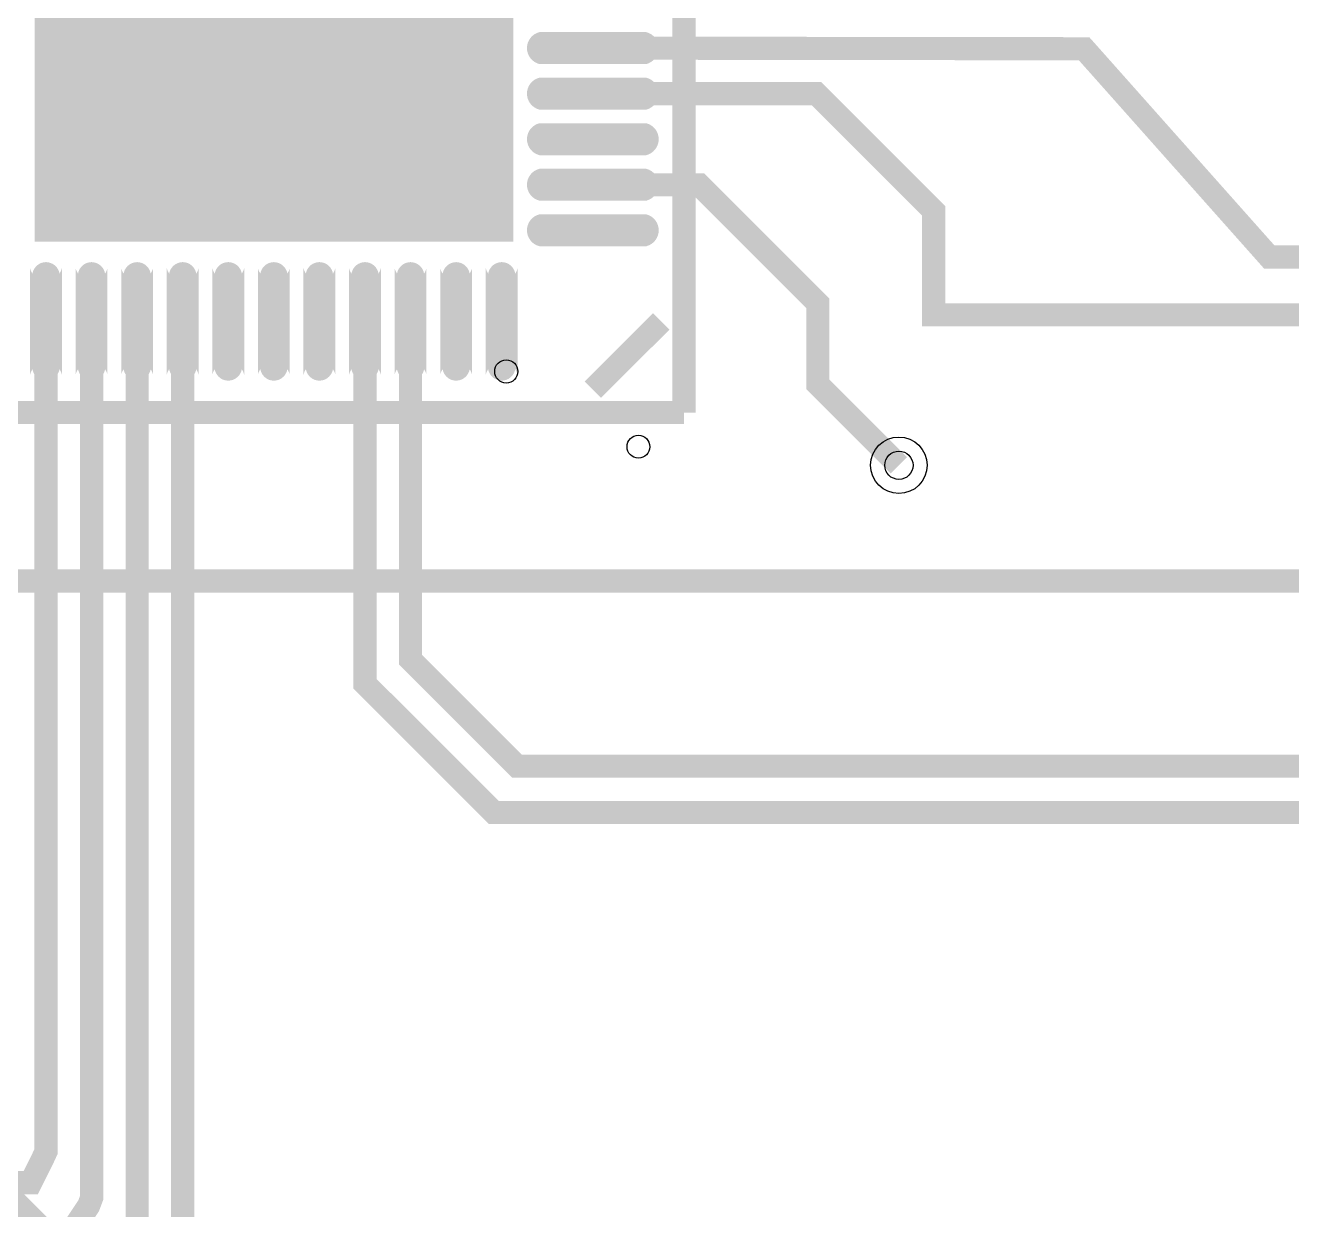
# Model space of a CAD drawing. Header units: millimetres. Extents: x -39 to 282, y -369 to -213.
# Drawn here: x 40.83 to 54.73, y -235.63 to -222.63 of the extents above; entities that cross this region are included whole.
import ezdxf

# ---------------------------------------------------------------- set-up
doc = ezdxf.new("R2010")
doc.units = ezdxf.units.MM
for name, color, linetype, true_color in [('BottomLayer', 7, 'Continuous', 0x0000ff), ('BottomPasteMaskLayer', 7, 'Continuous', 0x800000), ('BottomSilkLayer', 7, 'Continuous', 0x66cc33), ('BottomSolderMaskLayer', 7, 'Continuous', 0xaa00ff), ('Document', 7, 'Continuous', 0xffffff), ('Hole', 7, 'Continuous', 0x222222), ('Multi-Layer', 7, 'Continuous', 0xc0c0c0), ('TopLayer', 7, 'Continuous', 0xff0000)]:
    doc.layers.add(name, color=color, linetype=linetype, true_color=true_color)

msp = doc.modelspace()

# ---------------------------------------------------------------- hatches: boundary and pattern name
at = {"layer": 'BottomLayer'}
for points in [[(46.161, -224.978), (46.161, -219.778), (40.961, -219.778), (40.961, -224.978)], [(47.561, -222.728, -0.785398), (47.561, -223.028), (46.561, -223.028, -0.785398), (46.561, -222.728)], [(47.561, -223.228, -0.785398), (47.561, -223.528), (46.561, -223.528, -0.785398), (46.561, -223.228)], [(47.561, -223.728, -0.785398), (47.561, -224.028), (46.561, -224.028, -0.785398), (46.561, -223.728)], [(47.561, -224.228, -0.785398), (47.561, -224.528), (46.561, -224.528, -0.785398), (46.561, -224.228)], [(47.561, -224.727, -0.785398), (47.561, -225.027), (46.561, -225.027, -0.785398), (46.561, -224.727)], [(41.211, -225.377, -0.785398), (40.911, -225.377), (40.911, -226.377, -0.785398), (41.211, -226.377)], [(41.711, -225.377, -0.785398), (41.411, -225.377), (41.411, -226.377, -0.785398), (41.711, -226.377)], [(42.211, -225.377, -0.785398), (41.911, -225.377), (41.911, -226.377, -0.785398), (42.211, -226.377)], [(42.711, -225.377, -0.785398), (42.411, -225.377), (42.411, -226.377, -0.785398), (42.711, -226.377)], [(43.211, -225.377, -0.785398), (42.911, -225.377), (42.911, -226.377, -0.785398), (43.211, -226.377)], [(43.711, -225.377, -0.785398), (43.411, -225.377), (43.411, -226.377, -0.785398), (43.711, -226.377)], [(44.211, -225.377, -0.785398), (43.911, -225.377), (43.911, -226.377, -0.785398), (44.211, -226.377)], [(44.711, -225.377, -0.785398), (44.411, -225.377), (44.411, -226.377, -0.785398), (44.711, -226.377)], [(45.211, -225.377, -0.785398), (44.911, -225.377), (44.911, -226.377, -0.785398), (45.211, -226.377)], [(45.711, -225.377, -0.785398), (45.411, -225.377), (45.411, -226.377, -0.785398), (45.711, -226.377)], [(46.211, -225.377, -0.785398), (45.911, -225.377), (45.911, -226.377, -0.785398), (46.211, -226.377)]]:
    msp.add_hatch(color=256, dxfattribs=at).paths.add_polyline_path(points)
at = {"layer": 'BottomPasteMaskLayer'}
for points in [[(45.641, -220.297), (45.641, -224.457), (41.481, -224.457), (41.481, -220.297)], [(46.545, -222.728), (46.553, -222.728), (46.561, -222.727), (47.561, -222.727), (47.569, -222.728), (47.577, -222.728), (47.585, -222.729), (47.593, -222.731), (47.601, -222.733), (47.608, -222.735), (47.616, -222.738), (47.623, -222.741), (47.63, -222.744), (47.637, -222.748), (47.644, -222.752), (47.651, -222.757), (47.657, -222.762), (47.663, -222.767), (47.669, -222.773), (47.674, -222.779), (47.679, -222.785), (47.684, -222.791), (47.688, -222.798), (47.692, -222.805), (47.696, -222.812), (47.699, -222.819), (47.702, -222.827), (47.705, -222.834), (47.707, -222.842), (47.709, -222.85), (47.71, -222.858), (47.711, -222.865), (47.711, -222.873), (47.711, -222.881), (47.711, -222.889), (47.71, -222.897), (47.709, -222.905), (47.707, -222.913), (47.705, -222.921), (47.702, -222.928), (47.699, -222.936), (47.696, -222.943), (47.692, -222.95), (47.688, -222.957), (47.684, -222.964), (47.679, -222.97), (47.674, -222.976), (47.669, -222.982), (47.663, -222.988), (47.657, -222.993), (47.651, -222.998), (47.644, -223.002), (47.637, -223.007), (47.63, -223.011), (47.623, -223.014), (47.616, -223.017), (47.608, -223.02), (47.601, -223.022), (47.593, -223.024), (47.585, -223.026), (47.577, -223.027), (47.569, -223.027), (47.561, -223.027), (46.561, -223.027), (46.553, -223.027), (46.545, -223.027), (46.537, -223.026), (46.529, -223.024), (46.522, -223.022), (46.514, -223.02), (46.506, -223.017), (46.499, -223.014), (46.492, -223.011), (46.485, -223.007), (46.478, -223.002), (46.472, -222.998), (46.465, -222.993), (46.459, -222.988), (46.454, -222.982), (46.448, -222.976), (46.443, -222.97), (46.438, -222.964), (46.434, -222.957), (46.43, -222.95), (46.426, -222.943), (46.423, -222.936), (46.42, -222.928), (46.417, -222.921), (46.415, -222.913), (46.414, -222.905), (46.412, -222.897), (46.412, -222.889), (46.411, -222.881), (46.411, -222.873), (46.412, -222.865), (46.412, -222.858), (46.414, -222.85), (46.415, -222.842), (46.417, -222.834), (46.42, -222.827), (46.423, -222.819), (46.426, -222.812), (46.43, -222.805), (46.434, -222.798), (46.438, -222.791), (46.443, -222.785), (46.448, -222.779), (46.454, -222.773), (46.459, -222.767), (46.465, -222.762), (46.472, -222.757), (46.478, -222.752), (46.485, -222.748), (46.492, -222.744), (46.499, -222.741), (46.506, -222.738), (46.514, -222.735), (46.522, -222.733), (46.529, -222.731), (46.537, -222.729)], [(46.545, -223.228), (46.553, -223.228), (46.561, -223.228), (47.561, -223.228), (47.569, -223.228), (47.577, -223.228), (47.585, -223.229), (47.593, -223.231), (47.601, -223.233), (47.608, -223.235), (47.616, -223.238), (47.623, -223.241), (47.63, -223.244), (47.637, -223.248), (47.644, -223.253), (47.651, -223.257), (47.657, -223.262), (47.663, -223.267), (47.669, -223.273), (47.674, -223.279), (47.679, -223.285), (47.684, -223.291), (47.688, -223.298), (47.692, -223.305), (47.696, -223.312), (47.699, -223.319), (47.702, -223.327), (47.705, -223.334), (47.707, -223.342), (47.709, -223.35), (47.71, -223.358), (47.711, -223.366), (47.711, -223.374), (47.711, -223.382), (47.711, -223.39), (47.71, -223.397), (47.709, -223.405), (47.707, -223.413), (47.705, -223.421), (47.702, -223.428), (47.699, -223.436), (47.696, -223.443), (47.692, -223.45), (47.688, -223.457), (47.684, -223.464), (47.679, -223.47), (47.674, -223.476), (47.669, -223.482), (47.663, -223.488), (47.657, -223.493), (47.651, -223.498), (47.644, -223.503), (47.637, -223.507), (47.63, -223.511), (47.623, -223.514), (47.616, -223.517), (47.608, -223.52), (47.601, -223.522), (47.593, -223.524), (47.585, -223.526), (47.577, -223.527), (47.569, -223.527), (47.561, -223.528), (46.561, -223.528), (46.553, -223.527), (46.545, -223.527), (46.537, -223.526), (46.529, -223.524), (46.522, -223.522), (46.514, -223.52), (46.506, -223.517), (46.499, -223.514), (46.492, -223.511), (46.485, -223.507), (46.478, -223.503), (46.472, -223.498), (46.465, -223.493), (46.459, -223.488), (46.454, -223.482), (46.448, -223.476), (46.443, -223.47), (46.438, -223.464), (46.434, -223.457), (46.43, -223.45), (46.426, -223.443), (46.423, -223.436), (46.42, -223.428), (46.417, -223.421), (46.415, -223.413), (46.414, -223.405), (46.412, -223.397), (46.412, -223.39), (46.411, -223.382), (46.411, -223.374), (46.412, -223.366), (46.412, -223.358), (46.414, -223.35), (46.415, -223.342), (46.417, -223.334), (46.42, -223.327), (46.423, -223.319), (46.426, -223.312), (46.43, -223.305), (46.434, -223.298), (46.438, -223.291), (46.443, -223.285), (46.448, -223.279), (46.454, -223.273), (46.459, -223.267), (46.465, -223.262), (46.472, -223.257), (46.478, -223.253), (46.485, -223.248), (46.492, -223.244), (46.499, -223.241), (46.506, -223.238), (46.514, -223.235), (46.522, -223.233), (46.529, -223.231), (46.537, -223.229)], [(47.569, -223.728), (47.577, -223.728), (47.585, -223.729), (47.593, -223.731), (47.601, -223.733), (47.608, -223.735), (47.616, -223.738), (47.623, -223.741), (47.63, -223.744), (47.637, -223.748), (47.644, -223.752), (47.651, -223.757), (47.657, -223.762), (47.663, -223.767), (47.669, -223.773), (47.674, -223.779), (47.679, -223.785), (47.684, -223.791), (47.688, -223.798), (47.692, -223.805), (47.696, -223.812), (47.699, -223.819), (47.702, -223.827), (47.705, -223.834), (47.707, -223.842), (47.709, -223.85), (47.71, -223.858), (47.711, -223.865), (47.711, -223.873), (47.711, -223.881), (47.711, -223.889), (47.71, -223.897), (47.709, -223.905), (47.707, -223.913), (47.705, -223.921), (47.702, -223.928), (47.699, -223.936), (47.696, -223.943), (47.692, -223.95), (47.688, -223.957), (47.684, -223.964), (47.679, -223.97), (47.674, -223.976), (47.669, -223.982), (47.663, -223.988), (47.657, -223.993), (47.651, -223.998), (47.644, -224.002), (47.637, -224.007), (47.63, -224.011), (47.623, -224.014), (47.616, -224.017), (47.608, -224.02), (47.601, -224.022), (47.593, -224.024), (47.585, -224.026), (47.577, -224.027), (47.569, -224.027), (47.561, -224.027), (46.561, -224.027), (46.553, -224.027), (46.545, -224.027), (46.537, -224.026), (46.529, -224.024), (46.522, -224.022), (46.514, -224.02), (46.506, -224.017), (46.499, -224.014), (46.492, -224.011), (46.485, -224.007), (46.478, -224.002), (46.472, -223.998), (46.465, -223.993), (46.459, -223.988), (46.454, -223.982), (46.448, -223.976), (46.443, -223.97), (46.438, -223.964), (46.434, -223.957), (46.43, -223.95), (46.426, -223.943), (46.423, -223.936), (46.42, -223.928), (46.417, -223.921), (46.415, -223.913), (46.414, -223.905), (46.412, -223.897), (46.412, -223.889), (46.411, -223.881), (46.411, -223.873), (46.412, -223.865), (46.412, -223.858), (46.414, -223.85), (46.415, -223.842), (46.417, -223.834), (46.42, -223.827), (46.423, -223.819), (46.426, -223.812), (46.43, -223.805), (46.434, -223.798), (46.438, -223.791), (46.443, -223.785), (46.448, -223.779), (46.454, -223.773), (46.459, -223.767), (46.465, -223.762), (46.472, -223.757), (46.478, -223.752), (46.485, -223.748), (46.492, -223.744), (46.499, -223.741), (46.506, -223.738), (46.514, -223.735), (46.522, -223.733), (46.529, -223.731), (46.537, -223.729), (46.545, -223.728), (46.553, -223.728), (46.561, -223.727), (47.561, -223.727)], [(46.545, -224.228), (46.553, -224.228), (46.561, -224.228), (47.561, -224.228), (47.569, -224.228), (47.577, -224.228), (47.585, -224.229), (47.593, -224.231), (47.601, -224.233), (47.608, -224.235), (47.616, -224.238), (47.623, -224.241), (47.63, -224.244), (47.637, -224.248), (47.644, -224.253), (47.651, -224.257), (47.657, -224.262), (47.663, -224.267), (47.669, -224.273), (47.674, -224.279), (47.679, -224.285), (47.684, -224.291), (47.688, -224.298), (47.692, -224.305), (47.696, -224.312), (47.699, -224.319), (47.702, -224.327), (47.705, -224.334), (47.707, -224.342), (47.709, -224.35), (47.71, -224.358), (47.711, -224.366), (47.711, -224.374), (47.711, -224.382), (47.711, -224.39), (47.71, -224.397), (47.709, -224.405), (47.707, -224.413), (47.705, -224.421), (47.702, -224.428), (47.699, -224.436), (47.696, -224.443), (47.692, -224.45), (47.688, -224.457), (47.684, -224.464), (47.679, -224.47), (47.674, -224.476), (47.669, -224.482), (47.663, -224.488), (47.657, -224.493), (47.651, -224.498), (47.644, -224.503), (47.637, -224.507), (47.63, -224.511), (47.623, -224.514), (47.616, -224.517), (47.608, -224.52), (47.601, -224.522), (47.593, -224.524), (47.585, -224.526), (47.577, -224.527), (47.569, -224.527), (47.561, -224.528), (46.561, -224.528), (46.553, -224.527), (46.545, -224.527), (46.537, -224.526), (46.529, -224.524), (46.522, -224.522), (46.514, -224.52), (46.506, -224.517), (46.499, -224.514), (46.492, -224.511), (46.485, -224.507), (46.478, -224.503), (46.472, -224.498), (46.465, -224.493), (46.459, -224.488), (46.454, -224.482), (46.448, -224.476), (46.443, -224.47), (46.438, -224.464), (46.434, -224.457), (46.43, -224.45), (46.426, -224.443), (46.423, -224.436), (46.42, -224.428), (46.417, -224.421), (46.415, -224.413), (46.414, -224.405), (46.412, -224.397), (46.412, -224.39), (46.411, -224.382), (46.411, -224.374), (46.412, -224.366), (46.412, -224.358), (46.414, -224.35), (46.415, -224.342), (46.417, -224.334), (46.42, -224.327), (46.423, -224.319), (46.426, -224.312), (46.43, -224.305), (46.434, -224.298), (46.438, -224.291), (46.443, -224.285), (46.448, -224.279), (46.454, -224.273), (46.459, -224.267), (46.465, -224.262), (46.472, -224.257), (46.478, -224.253), (46.485, -224.248), (46.492, -224.244), (46.499, -224.241), (46.506, -224.238), (46.514, -224.235), (46.522, -224.233), (46.529, -224.231), (46.537, -224.229)], [(47.569, -224.728), (47.577, -224.728), (47.585, -224.729), (47.593, -224.731), (47.601, -224.733), (47.608, -224.735), (47.616, -224.738), (47.623, -224.741), (47.63, -224.744), (47.637, -224.748), (47.644, -224.752), (47.651, -224.757), (47.657, -224.762), (47.663, -224.767), (47.669, -224.773), (47.674, -224.779), (47.679, -224.785), (47.684, -224.791), (47.688, -224.798), (47.692, -224.805), (47.696, -224.812), (47.699, -224.819), (47.702, -224.827), (47.705, -224.834), (47.707, -224.842), (47.709, -224.85), (47.71, -224.858), (47.711, -224.865), (47.711, -224.873), (47.711, -224.881), (47.711, -224.889), (47.71, -224.897), (47.709, -224.905), (47.707, -224.913), (47.705, -224.921), (47.702, -224.928), (47.699, -224.936), (47.696, -224.943), (47.692, -224.95), (47.688, -224.957), (47.684, -224.964), (47.679, -224.97), (47.674, -224.976), (47.669, -224.982), (47.663, -224.988), (47.657, -224.993), (47.651, -224.998), (47.644, -225.002), (47.637, -225.007), (47.63, -225.011), (47.623, -225.014), (47.616, -225.017), (47.608, -225.02), (47.601, -225.022), (47.593, -225.024), (47.585, -225.026), (47.577, -225.027), (47.569, -225.027), (47.561, -225.027), (46.561, -225.027), (46.553, -225.027), (46.545, -225.027), (46.537, -225.026), (46.529, -225.024), (46.522, -225.022), (46.514, -225.02), (46.506, -225.017), (46.499, -225.014), (46.492, -225.011), (46.485, -225.007), (46.478, -225.002), (46.472, -224.998), (46.465, -224.993), (46.459, -224.988), (46.454, -224.982), (46.448, -224.976), (46.443, -224.97), (46.438, -224.964), (46.434, -224.957), (46.43, -224.95), (46.426, -224.943), (46.423, -224.936), (46.42, -224.928), (46.417, -224.921), (46.415, -224.913), (46.414, -224.905), (46.412, -224.897), (46.412, -224.889), (46.411, -224.881), (46.411, -224.873), (46.412, -224.865), (46.412, -224.858), (46.414, -224.85), (46.415, -224.842), (46.417, -224.834), (46.42, -224.827), (46.423, -224.819), (46.426, -224.812), (46.43, -224.805), (46.434, -224.798), (46.438, -224.791), (46.443, -224.785), (46.448, -224.779), (46.454, -224.773), (46.459, -224.767), (46.465, -224.762), (46.472, -224.757), (46.478, -224.752), (46.485, -224.748), (46.492, -224.744), (46.499, -224.741), (46.506, -224.738), (46.514, -224.735), (46.522, -224.733), (46.529, -224.731), (46.537, -224.729), (46.545, -224.728), (46.553, -224.728), (46.561, -224.727), (47.561, -224.727)], [(41.065, -225.227), (41.073, -225.228), (41.081, -225.229), (41.089, -225.23), (41.097, -225.232), (41.104, -225.234), (41.112, -225.236), (41.119, -225.239), (41.127, -225.243), (41.134, -225.246), (41.141, -225.25), (41.147, -225.255), (41.154, -225.259), (41.16, -225.265), (41.166, -225.27), (41.171, -225.276), (41.177, -225.282), (41.182, -225.288), (41.186, -225.295), (41.19, -225.301), (41.194, -225.308), (41.198, -225.315), (41.201, -225.323), (41.204, -225.33), (41.206, -225.338), (41.208, -225.346), (41.209, -225.354), (41.21, -225.361), (41.211, -225.369), (41.211, -225.377), (41.211, -226.377), (41.211, -226.385), (41.21, -226.393), (41.209, -226.401), (41.208, -226.409), (41.206, -226.417), (41.204, -226.425), (41.201, -226.432), (41.198, -226.439), (41.194, -226.447), (41.19, -226.454), (41.186, -226.46), (41.182, -226.467), (41.177, -226.473), (41.171, -226.479), (41.166, -226.485), (41.16, -226.49), (41.154, -226.495), (41.147, -226.5), (41.141, -226.505), (41.134, -226.509), (41.127, -226.512), (41.119, -226.516), (41.112, -226.519), (41.104, -226.521), (41.097, -226.523), (41.089, -226.525), (41.081, -226.526), (41.073, -226.527), (41.065, -226.527), (41.057, -226.527), (41.049, -226.527), (41.041, -226.526), (41.033, -226.525), (41.025, -226.523), (41.018, -226.521), (41.01, -226.519), (41.003, -226.516), (40.995, -226.512), (40.988, -226.509), (40.982, -226.505), (40.975, -226.5), (40.968, -226.495), (40.962, -226.49), (40.956, -226.485), (40.951, -226.479), (40.946, -226.473), (40.941, -226.467), (40.936, -226.46), (40.932, -226.454), (40.928, -226.447), (40.924, -226.439), (40.921, -226.432), (40.919, -226.425), (40.916, -226.417), (40.914, -226.409), (40.913, -226.401), (40.912, -226.393), (40.911, -226.385), (40.911, -226.377), (40.911, -225.377), (40.911, -225.369), (40.912, -225.361), (40.913, -225.354), (40.914, -225.346), (40.916, -225.338), (40.919, -225.33), (40.921, -225.323), (40.924, -225.315), (40.928, -225.308), (40.932, -225.301), (40.936, -225.295), (40.941, -225.288), (40.946, -225.282), (40.951, -225.276), (40.956, -225.27), (40.962, -225.265), (40.968, -225.259), (40.975, -225.255), (40.982, -225.25), (40.988, -225.246), (40.995, -225.243), (41.003, -225.239), (41.01, -225.236), (41.018, -225.234), (41.025, -225.232), (41.033, -225.23), (41.041, -225.229), (41.049, -225.228), (41.057, -225.227)], [(41.565, -225.227), (41.573, -225.228), (41.581, -225.229), (41.589, -225.23), (41.597, -225.232), (41.605, -225.234), (41.612, -225.236), (41.62, -225.239), (41.627, -225.243), (41.634, -225.246), (41.641, -225.25), (41.647, -225.255), (41.654, -225.259), (41.66, -225.265), (41.666, -225.27), (41.671, -225.276), (41.677, -225.282), (41.682, -225.288), (41.686, -225.295), (41.69, -225.301), (41.694, -225.308), (41.698, -225.315), (41.701, -225.323), (41.704, -225.33), (41.706, -225.338), (41.708, -225.346), (41.709, -225.354), (41.71, -225.361), (41.711, -225.369), (41.711, -225.377), (41.711, -226.377), (41.711, -226.385), (41.71, -226.393), (41.709, -226.401), (41.708, -226.409), (41.706, -226.417), (41.704, -226.425), (41.701, -226.432), (41.698, -226.439), (41.694, -226.447), (41.69, -226.454), (41.686, -226.46), (41.682, -226.467), (41.677, -226.473), (41.671, -226.479), (41.666, -226.485), (41.66, -226.49), (41.654, -226.495), (41.647, -226.5), (41.641, -226.505), (41.634, -226.509), (41.627, -226.512), (41.62, -226.516), (41.612, -226.519), (41.605, -226.521), (41.597, -226.523), (41.589, -226.525), (41.581, -226.526), (41.573, -226.527), (41.565, -226.527), (41.557, -226.527), (41.549, -226.527), (41.541, -226.526), (41.533, -226.525), (41.526, -226.523), (41.518, -226.521), (41.51, -226.519), (41.503, -226.516), (41.496, -226.512), (41.489, -226.509), (41.482, -226.505), (41.475, -226.5), (41.469, -226.495), (41.462, -226.49), (41.457, -226.485), (41.451, -226.479), (41.446, -226.473), (41.441, -226.467), (41.436, -226.46), (41.432, -226.454), (41.428, -226.447), (41.425, -226.439), (41.422, -226.432), (41.419, -226.425), (41.416, -226.417), (41.415, -226.409), (41.413, -226.401), (41.412, -226.393), (41.411, -226.385), (41.411, -226.377), (41.411, -225.377), (41.411, -225.369), (41.412, -225.361), (41.413, -225.354), (41.415, -225.346), (41.416, -225.338), (41.419, -225.33), (41.422, -225.323), (41.425, -225.315), (41.428, -225.308), (41.432, -225.301), (41.436, -225.295), (41.441, -225.288), (41.446, -225.282), (41.451, -225.276), (41.457, -225.27), (41.462, -225.265), (41.469, -225.259), (41.475, -225.255), (41.482, -225.25), (41.489, -225.246), (41.496, -225.243), (41.503, -225.239), (41.51, -225.236), (41.518, -225.234), (41.526, -225.232), (41.533, -225.23), (41.541, -225.229), (41.549, -225.228), (41.557, -225.227)], [(42.049, -225.228), (42.057, -225.227), (42.065, -225.227), (42.073, -225.228), (42.081, -225.229), (42.089, -225.23), (42.097, -225.232), (42.104, -225.234), (42.112, -225.236), (42.119, -225.239), (42.127, -225.243), (42.134, -225.246), (42.141, -225.25), (42.147, -225.255), (42.154, -225.259), (42.16, -225.265), (42.166, -225.27), (42.171, -225.276), (42.177, -225.282), (42.182, -225.288), (42.186, -225.295), (42.19, -225.301), (42.194, -225.308), (42.198, -225.315), (42.201, -225.323), (42.204, -225.33), (42.206, -225.338), (42.208, -225.346), (42.209, -225.354), (42.21, -225.361), (42.211, -225.369), (42.211, -225.377), (42.211, -226.377), (42.211, -226.385), (42.21, -226.393), (42.209, -226.401), (42.208, -226.409), (42.206, -226.417), (42.204, -226.425), (42.201, -226.432), (42.198, -226.439), (42.194, -226.447), (42.19, -226.454), (42.186, -226.46), (42.182, -226.467), (42.177, -226.473), (42.171, -226.479), (42.166, -226.485), (42.16, -226.49), (42.154, -226.495), (42.147, -226.5), (42.141, -226.505), (42.134, -226.509), (42.127, -226.512), (42.119, -226.516), (42.112, -226.519), (42.104, -226.521), (42.097, -226.523), (42.089, -226.525), (42.081, -226.526), (42.073, -226.527), (42.065, -226.527), (42.057, -226.527), (42.049, -226.527), (42.041, -226.526), (42.033, -226.525), (42.025, -226.523), (42.018, -226.521), (42.01, -226.519), (42.003, -226.516), (41.995, -226.512), (41.988, -226.509), (41.982, -226.505), (41.975, -226.5), (41.968, -226.495), (41.962, -226.49), (41.956, -226.485), (41.951, -226.479), (41.946, -226.473), (41.941, -226.467), (41.936, -226.46), (41.932, -226.454), (41.928, -226.447), (41.924, -226.439), (41.921, -226.432), (41.919, -226.425), (41.916, -226.417), (41.914, -226.409), (41.913, -226.401), (41.912, -226.393), (41.911, -226.385), (41.911, -226.377), (41.911, -225.377), (41.911, -225.369), (41.912, -225.361), (41.913, -225.354), (41.914, -225.346), (41.916, -225.338), (41.919, -225.33), (41.921, -225.323), (41.924, -225.315), (41.928, -225.308), (41.932, -225.301), (41.936, -225.295), (41.941, -225.288), (41.946, -225.282), (41.951, -225.276), (41.956, -225.27), (41.962, -225.265), (41.968, -225.259), (41.975, -225.255), (41.982, -225.25), (41.988, -225.246), (41.995, -225.243), (42.003, -225.239), (42.01, -225.236), (42.018, -225.234), (42.025, -225.232), (42.033, -225.23), (42.041, -225.229)], [(42.549, -225.228), (42.557, -225.227), (42.565, -225.227), (42.573, -225.228), (42.581, -225.229), (42.589, -225.23), (42.597, -225.232), (42.605, -225.234), (42.612, -225.236), (42.62, -225.239), (42.627, -225.243), (42.634, -225.246), (42.641, -225.25), (42.647, -225.255), (42.654, -225.259), (42.66, -225.265), (42.666, -225.27), (42.671, -225.276), (42.677, -225.282), (42.682, -225.288), (42.686, -225.295), (42.69, -225.301), (42.694, -225.308), (42.698, -225.315), (42.701, -225.323), (42.704, -225.33), (42.706, -225.338), (42.708, -225.346), (42.709, -225.354), (42.71, -225.361), (42.711, -225.369), (42.711, -225.377), (42.711, -226.377), (42.711, -226.385), (42.71, -226.393), (42.709, -226.401), (42.708, -226.409), (42.706, -226.417), (42.704, -226.425), (42.701, -226.432), (42.698, -226.439), (42.694, -226.447), (42.69, -226.454), (42.686, -226.46), (42.682, -226.467), (42.677, -226.473), (42.671, -226.479), (42.666, -226.485), (42.66, -226.49), (42.654, -226.495), (42.647, -226.5), (42.641, -226.505), (42.634, -226.509), (42.627, -226.512), (42.62, -226.516), (42.612, -226.519), (42.605, -226.521), (42.597, -226.523), (42.589, -226.525), (42.581, -226.526), (42.573, -226.527), (42.565, -226.527), (42.557, -226.527), (42.549, -226.527), (42.541, -226.526), (42.533, -226.525), (42.526, -226.523), (42.518, -226.521), (42.51, -226.519), (42.503, -226.516), (42.496, -226.512), (42.489, -226.509), (42.482, -226.505), (42.475, -226.5), (42.469, -226.495), (42.462, -226.49), (42.457, -226.485), (42.451, -226.479), (42.446, -226.473), (42.441, -226.467), (42.436, -226.46), (42.432, -226.454), (42.428, -226.447), (42.425, -226.439), (42.422, -226.432), (42.419, -226.425), (42.416, -226.417), (42.415, -226.409), (42.413, -226.401), (42.412, -226.393), (42.411, -226.385), (42.411, -226.377), (42.411, -225.377), (42.411, -225.369), (42.412, -225.361), (42.413, -225.354), (42.415, -225.346), (42.416, -225.338), (42.419, -225.33), (42.422, -225.323), (42.425, -225.315), (42.428, -225.308), (42.432, -225.301), (42.436, -225.295), (42.441, -225.288), (42.446, -225.282), (42.451, -225.276), (42.457, -225.27), (42.462, -225.265), (42.469, -225.259), (42.475, -225.255), (42.482, -225.25), (42.489, -225.246), (42.496, -225.243), (42.503, -225.239), (42.51, -225.236), (42.518, -225.234), (42.526, -225.232), (42.533, -225.23), (42.541, -225.229)], [(43.049, -225.228), (43.057, -225.227), (43.065, -225.227), (43.073, -225.228), (43.081, -225.229), (43.089, -225.23), (43.097, -225.232), (43.104, -225.234), (43.112, -225.236), (43.119, -225.239), (43.127, -225.243), (43.134, -225.246), (43.141, -225.25), (43.147, -225.255), (43.154, -225.259), (43.16, -225.265), (43.166, -225.27), (43.171, -225.276), (43.177, -225.282), (43.182, -225.288), (43.186, -225.295), (43.19, -225.301), (43.194, -225.308), (43.198, -225.315), (43.201, -225.323), (43.204, -225.33), (43.206, -225.338), (43.208, -225.346), (43.209, -225.354), (43.21, -225.361), (43.211, -225.369), (43.211, -225.377), (43.211, -226.377), (43.211, -226.385), (43.21, -226.393), (43.209, -226.401), (43.208, -226.409), (43.206, -226.417), (43.204, -226.425), (43.201, -226.432), (43.198, -226.439), (43.194, -226.447), (43.19, -226.454), (43.186, -226.46), (43.182, -226.467), (43.177, -226.473), (43.171, -226.479), (43.166, -226.485), (43.16, -226.49), (43.154, -226.495), (43.147, -226.5), (43.141, -226.505), (43.134, -226.509), (43.127, -226.512), (43.119, -226.516), (43.112, -226.519), (43.104, -226.521), (43.097, -226.523), (43.089, -226.525), (43.081, -226.526), (43.073, -226.527), (43.065, -226.527), (43.057, -226.527), (43.049, -226.527), (43.041, -226.526), (43.033, -226.525), (43.025, -226.523), (43.018, -226.521), (43.01, -226.519), (43.003, -226.516), (42.995, -226.512), (42.988, -226.509), (42.982, -226.505), (42.975, -226.5), (42.968, -226.495), (42.962, -226.49), (42.956, -226.485), (42.951, -226.479), (42.946, -226.473), (42.941, -226.467), (42.936, -226.46), (42.932, -226.454), (42.928, -226.447), (42.924, -226.439), (42.921, -226.432), (42.919, -226.425), (42.916, -226.417), (42.914, -226.409), (42.913, -226.401), (42.912, -226.393), (42.911, -226.385), (42.911, -226.377), (42.911, -225.377), (42.911, -225.369), (42.912, -225.361), (42.913, -225.354), (42.914, -225.346), (42.916, -225.338), (42.919, -225.33), (42.921, -225.323), (42.924, -225.315), (42.928, -225.308), (42.932, -225.301), (42.936, -225.295), (42.941, -225.288), (42.946, -225.282), (42.951, -225.276), (42.956, -225.27), (42.962, -225.265), (42.968, -225.259), (42.975, -225.255), (42.982, -225.25), (42.988, -225.246), (42.995, -225.243), (43.003, -225.239), (43.01, -225.236), (43.018, -225.234), (43.025, -225.232), (43.033, -225.23), (43.041, -225.229)], [(43.565, -225.227), (43.573, -225.228), (43.581, -225.229), (43.589, -225.23), (43.597, -225.232), (43.605, -225.234), (43.612, -225.236), (43.62, -225.239), (43.627, -225.243), (43.634, -225.246), (43.641, -225.25), (43.647, -225.255), (43.654, -225.259), (43.66, -225.265), (43.666, -225.27), (43.671, -225.276), (43.677, -225.282), (43.682, -225.288), (43.686, -225.295), (43.69, -225.301), (43.694, -225.308), (43.698, -225.315), (43.701, -225.323), (43.704, -225.33), (43.706, -225.338), (43.708, -225.346), (43.709, -225.354), (43.71, -225.361), (43.711, -225.369), (43.711, -225.377), (43.711, -226.377), (43.711, -226.385), (43.71, -226.393), (43.709, -226.401), (43.708, -226.409), (43.706, -226.417), (43.704, -226.425), (43.701, -226.432), (43.698, -226.439), (43.694, -226.447), (43.69, -226.454), (43.686, -226.46), (43.682, -226.467), (43.677, -226.473), (43.671, -226.479), (43.666, -226.485), (43.66, -226.49), (43.654, -226.495), (43.647, -226.5), (43.641, -226.505), (43.634, -226.509), (43.627, -226.512), (43.62, -226.516), (43.612, -226.519), (43.605, -226.521), (43.597, -226.523), (43.589, -226.525), (43.581, -226.526), (43.573, -226.527), (43.565, -226.527), (43.557, -226.527), (43.549, -226.527), (43.541, -226.526), (43.533, -226.525), (43.526, -226.523), (43.518, -226.521), (43.51, -226.519), (43.503, -226.516), (43.496, -226.512), (43.489, -226.509), (43.482, -226.505), (43.475, -226.5), (43.469, -226.495), (43.462, -226.49), (43.457, -226.485), (43.451, -226.479), (43.446, -226.473), (43.441, -226.467), (43.436, -226.46), (43.432, -226.454), (43.428, -226.447), (43.425, -226.439), (43.422, -226.432), (43.419, -226.425), (43.416, -226.417), (43.415, -226.409), (43.413, -226.401), (43.412, -226.393), (43.411, -226.385), (43.411, -226.377), (43.411, -225.377), (43.411, -225.369), (43.412, -225.361), (43.413, -225.354), (43.415, -225.346), (43.416, -225.338), (43.419, -225.33), (43.422, -225.323), (43.425, -225.315), (43.428, -225.308), (43.432, -225.301), (43.436, -225.295), (43.441, -225.288), (43.446, -225.282), (43.451, -225.276), (43.457, -225.27), (43.462, -225.265), (43.469, -225.259), (43.475, -225.255), (43.482, -225.25), (43.489, -225.246), (43.496, -225.243), (43.503, -225.239), (43.51, -225.236), (43.518, -225.234), (43.526, -225.232), (43.533, -225.23), (43.541, -225.229), (43.549, -225.228), (43.557, -225.227)], [(44.049, -225.228), (44.057, -225.227), (44.065, -225.227), (44.073, -225.228), (44.081, -225.229), (44.089, -225.23), (44.097, -225.232), (44.104, -225.234), (44.112, -225.236), (44.119, -225.239), (44.127, -225.243), (44.134, -225.246), (44.141, -225.25), (44.147, -225.255), (44.154, -225.259), (44.16, -225.265), (44.166, -225.27), (44.171, -225.276), (44.177, -225.282), (44.182, -225.288), (44.186, -225.295), (44.19, -225.301), (44.194, -225.308), (44.198, -225.315), (44.201, -225.323), (44.204, -225.33), (44.206, -225.338), (44.208, -225.346), (44.209, -225.354), (44.21, -225.361), (44.211, -225.369), (44.211, -225.377), (44.211, -226.377), (44.211, -226.385), (44.21, -226.393), (44.209, -226.401), (44.208, -226.409), (44.206, -226.417), (44.204, -226.425), (44.201, -226.432), (44.198, -226.439), (44.194, -226.447), (44.19, -226.454), (44.186, -226.46), (44.182, -226.467), (44.177, -226.473), (44.171, -226.479), (44.166, -226.485), (44.16, -226.49), (44.154, -226.495), (44.147, -226.5), (44.141, -226.505), (44.134, -226.509), (44.127, -226.512), (44.119, -226.516), (44.112, -226.519), (44.104, -226.521), (44.097, -226.523), (44.089, -226.525), (44.081, -226.526), (44.073, -226.527), (44.065, -226.527), (44.057, -226.527), (44.049, -226.527), (44.041, -226.526), (44.033, -226.525), (44.025, -226.523), (44.018, -226.521), (44.01, -226.519), (44.003, -226.516), (43.995, -226.512), (43.988, -226.509), (43.982, -226.505), (43.975, -226.5), (43.968, -226.495), (43.962, -226.49), (43.956, -226.485), (43.951, -226.479), (43.946, -226.473), (43.941, -226.467), (43.936, -226.46), (43.932, -226.454), (43.928, -226.447), (43.924, -226.439), (43.921, -226.432), (43.919, -226.425), (43.916, -226.417), (43.914, -226.409), (43.913, -226.401), (43.912, -226.393), (43.911, -226.385), (43.911, -226.377), (43.911, -225.377), (43.911, -225.369), (43.912, -225.361), (43.913, -225.354), (43.914, -225.346), (43.916, -225.338), (43.919, -225.33), (43.921, -225.323), (43.924, -225.315), (43.928, -225.308), (43.932, -225.301), (43.936, -225.295), (43.941, -225.288), (43.946, -225.282), (43.951, -225.276), (43.956, -225.27), (43.962, -225.265), (43.968, -225.259), (43.975, -225.255), (43.982, -225.25), (43.988, -225.246), (43.995, -225.243), (44.003, -225.239), (44.01, -225.236), (44.018, -225.234), (44.025, -225.232), (44.033, -225.23), (44.041, -225.229)], [(44.565, -225.227), (44.573, -225.228), (44.581, -225.229), (44.589, -225.23), (44.597, -225.232), (44.605, -225.234), (44.612, -225.236), (44.62, -225.239), (44.627, -225.243), (44.634, -225.246), (44.641, -225.25), (44.647, -225.255), (44.654, -225.259), (44.66, -225.265), (44.666, -225.27), (44.671, -225.276), (44.677, -225.282), (44.682, -225.288), (44.686, -225.295), (44.69, -225.301), (44.694, -225.308), (44.698, -225.315), (44.701, -225.323), (44.704, -225.33), (44.706, -225.338), (44.708, -225.346), (44.709, -225.354), (44.71, -225.361), (44.711, -225.369), (44.711, -225.377), (44.711, -226.377), (44.711, -226.385), (44.71, -226.393), (44.709, -226.401), (44.708, -226.409), (44.706, -226.417), (44.704, -226.425), (44.701, -226.432), (44.698, -226.439), (44.694, -226.447), (44.69, -226.454), (44.686, -226.46), (44.682, -226.467), (44.677, -226.473), (44.671, -226.479), (44.666, -226.485), (44.66, -226.49), (44.654, -226.495), (44.647, -226.5), (44.641, -226.505), (44.634, -226.509), (44.627, -226.512), (44.62, -226.516), (44.612, -226.519), (44.605, -226.521), (44.597, -226.523), (44.589, -226.525), (44.581, -226.526), (44.573, -226.527), (44.565, -226.527), (44.557, -226.527), (44.549, -226.527), (44.541, -226.526), (44.533, -226.525), (44.526, -226.523), (44.518, -226.521), (44.51, -226.519), (44.503, -226.516), (44.496, -226.512), (44.489, -226.509), (44.482, -226.505), (44.475, -226.5), (44.469, -226.495), (44.462, -226.49), (44.457, -226.485), (44.451, -226.479), (44.446, -226.473), (44.441, -226.467), (44.436, -226.46), (44.432, -226.454), (44.428, -226.447), (44.425, -226.439), (44.422, -226.432), (44.419, -226.425), (44.416, -226.417), (44.415, -226.409), (44.413, -226.401), (44.412, -226.393), (44.411, -226.385), (44.411, -226.377), (44.411, -225.377), (44.411, -225.369), (44.412, -225.361), (44.413, -225.354), (44.415, -225.346), (44.416, -225.338), (44.419, -225.33), (44.422, -225.323), (44.425, -225.315), (44.428, -225.308), (44.432, -225.301), (44.436, -225.295), (44.441, -225.288), (44.446, -225.282), (44.451, -225.276), (44.457, -225.27), (44.462, -225.265), (44.469, -225.259), (44.475, -225.255), (44.482, -225.25), (44.489, -225.246), (44.496, -225.243), (44.503, -225.239), (44.51, -225.236), (44.518, -225.234), (44.526, -225.232), (44.533, -225.23), (44.541, -225.229), (44.549, -225.228), (44.557, -225.227)], [(45.049, -225.228), (45.057, -225.227), (45.065, -225.227), (45.073, -225.228), (45.081, -225.229), (45.089, -225.23), (45.097, -225.232), (45.104, -225.234), (45.112, -225.236), (45.119, -225.239), (45.127, -225.243), (45.134, -225.246), (45.141, -225.25), (45.147, -225.255), (45.154, -225.259), (45.16, -225.265), (45.166, -225.27), (45.171, -225.276), (45.177, -225.282), (45.182, -225.288), (45.186, -225.295), (45.19, -225.301), (45.194, -225.308), (45.198, -225.315), (45.201, -225.323), (45.204, -225.33), (45.206, -225.338), (45.208, -225.346), (45.209, -225.354), (45.21, -225.361), (45.211, -225.369), (45.211, -225.377), (45.211, -226.377), (45.211, -226.385), (45.21, -226.393), (45.209, -226.401), (45.208, -226.409), (45.206, -226.417), (45.204, -226.425), (45.201, -226.432), (45.198, -226.439), (45.194, -226.447), (45.19, -226.454), (45.186, -226.46), (45.182, -226.467), (45.177, -226.473), (45.171, -226.479), (45.166, -226.485), (45.16, -226.49), (45.154, -226.495), (45.147, -226.5), (45.141, -226.505), (45.134, -226.509), (45.127, -226.512), (45.119, -226.516), (45.112, -226.519), (45.104, -226.521), (45.097, -226.523), (45.089, -226.525), (45.081, -226.526), (45.073, -226.527), (45.065, -226.527), (45.057, -226.527), (45.049, -226.527), (45.041, -226.526), (45.033, -226.525), (45.025, -226.523), (45.018, -226.521), (45.01, -226.519), (45.003, -226.516), (44.995, -226.512), (44.988, -226.509), (44.982, -226.505), (44.975, -226.5), (44.968, -226.495), (44.962, -226.49), (44.956, -226.485), (44.951, -226.479), (44.946, -226.473), (44.941, -226.467), (44.936, -226.46), (44.932, -226.454), (44.928, -226.447), (44.924, -226.439), (44.921, -226.432), (44.919, -226.425), (44.916, -226.417), (44.914, -226.409), (44.913, -226.401), (44.912, -226.393), (44.911, -226.385), (44.911, -226.377), (44.911, -225.377), (44.911, -225.369), (44.912, -225.361), (44.913, -225.354), (44.914, -225.346), (44.916, -225.338), (44.919, -225.33), (44.921, -225.323), (44.924, -225.315), (44.928, -225.308), (44.932, -225.301), (44.936, -225.295), (44.941, -225.288), (44.946, -225.282), (44.951, -225.276), (44.956, -225.27), (44.962, -225.265), (44.968, -225.259), (44.975, -225.255), (44.982, -225.25), (44.988, -225.246), (44.995, -225.243), (45.003, -225.239), (45.01, -225.236), (45.018, -225.234), (45.025, -225.232), (45.033, -225.23), (45.041, -225.229)], [(45.565, -225.227), (45.573, -225.228), (45.581, -225.229), (45.589, -225.23), (45.597, -225.232), (45.605, -225.234), (45.612, -225.236), (45.62, -225.239), (45.627, -225.243), (45.634, -225.246), (45.641, -225.25), (45.647, -225.255), (45.654, -225.259), (45.66, -225.265), (45.666, -225.27), (45.671, -225.276), (45.677, -225.282), (45.682, -225.288), (45.686, -225.295), (45.69, -225.301), (45.694, -225.308), (45.698, -225.315), (45.701, -225.323), (45.704, -225.33), (45.706, -225.338), (45.708, -225.346), (45.709, -225.354), (45.71, -225.361), (45.711, -225.369), (45.711, -225.377), (45.711, -226.377), (45.711, -226.385), (45.71, -226.393), (45.709, -226.401), (45.708, -226.409), (45.706, -226.417), (45.704, -226.425), (45.701, -226.432), (45.698, -226.439), (45.694, -226.447), (45.69, -226.454), (45.686, -226.46), (45.682, -226.467), (45.677, -226.473), (45.671, -226.479), (45.666, -226.485), (45.66, -226.49), (45.654, -226.495), (45.647, -226.5), (45.641, -226.505), (45.634, -226.509), (45.627, -226.512), (45.62, -226.516), (45.612, -226.519), (45.605, -226.521), (45.597, -226.523), (45.589, -226.525), (45.581, -226.526), (45.573, -226.527), (45.565, -226.527), (45.557, -226.527), (45.549, -226.527), (45.541, -226.526), (45.533, -226.525), (45.526, -226.523), (45.518, -226.521), (45.51, -226.519), (45.503, -226.516), (45.496, -226.512), (45.489, -226.509), (45.482, -226.505), (45.475, -226.5), (45.469, -226.495), (45.462, -226.49), (45.457, -226.485), (45.451, -226.479), (45.446, -226.473), (45.441, -226.467), (45.436, -226.46), (45.432, -226.454), (45.428, -226.447), (45.425, -226.439), (45.422, -226.432), (45.419, -226.425), (45.416, -226.417), (45.415, -226.409), (45.413, -226.401), (45.412, -226.393), (45.411, -226.385), (45.411, -226.377), (45.411, -225.377), (45.411, -225.369), (45.412, -225.361), (45.413, -225.354), (45.415, -225.346), (45.416, -225.338), (45.419, -225.33), (45.422, -225.323), (45.425, -225.315), (45.428, -225.308), (45.432, -225.301), (45.436, -225.295), (45.441, -225.288), (45.446, -225.282), (45.451, -225.276), (45.457, -225.27), (45.462, -225.265), (45.469, -225.259), (45.475, -225.255), (45.482, -225.25), (45.489, -225.246), (45.496, -225.243), (45.503, -225.239), (45.51, -225.236), (45.518, -225.234), (45.526, -225.232), (45.533, -225.23), (45.541, -225.229), (45.549, -225.228), (45.557, -225.227)], [(46.065, -225.227), (46.073, -225.228), (46.081, -225.229), (46.089, -225.23), (46.097, -225.232), (46.104, -225.234), (46.112, -225.236), (46.119, -225.239), (46.127, -225.243), (46.134, -225.246), (46.141, -225.25), (46.147, -225.255), (46.154, -225.259), (46.16, -225.265), (46.166, -225.27), (46.171, -225.276), (46.177, -225.282), (46.182, -225.288), (46.186, -225.295), (46.19, -225.301), (46.194, -225.308), (46.198, -225.315), (46.201, -225.323), (46.204, -225.33), (46.206, -225.338), (46.208, -225.346), (46.209, -225.354), (46.21, -225.361), (46.211, -225.369), (46.211, -225.377), (46.211, -226.377), (46.211, -226.385), (46.21, -226.393), (46.209, -226.401), (46.208, -226.409), (46.206, -226.417), (46.204, -226.425), (46.201, -226.432), (46.198, -226.439), (46.194, -226.447), (46.19, -226.454), (46.186, -226.46), (46.182, -226.467), (46.177, -226.473), (46.171, -226.479), (46.166, -226.485), (46.16, -226.49), (46.154, -226.495), (46.147, -226.5), (46.141, -226.505), (46.134, -226.509), (46.127, -226.512), (46.119, -226.516), (46.112, -226.519), (46.104, -226.521), (46.097, -226.523), (46.089, -226.525), (46.081, -226.526), (46.073, -226.527), (46.065, -226.527), (46.057, -226.527), (46.049, -226.527), (46.041, -226.526), (46.033, -226.525), (46.025, -226.523), (46.018, -226.521), (46.01, -226.519), (46.003, -226.516), (45.995, -226.512), (45.988, -226.509), (45.982, -226.505), (45.975, -226.5), (45.968, -226.495), (45.962, -226.49), (45.956, -226.485), (45.951, -226.479), (45.946, -226.473), (45.941, -226.467), (45.936, -226.46), (45.932, -226.454), (45.928, -226.447), (45.924, -226.439), (45.921, -226.432), (45.919, -226.425), (45.916, -226.417), (45.914, -226.409), (45.913, -226.401), (45.912, -226.393), (45.911, -226.385), (45.911, -226.377), (45.911, -225.377), (45.911, -225.369), (45.912, -225.361), (45.913, -225.354), (45.914, -225.346), (45.916, -225.338), (45.919, -225.33), (45.921, -225.323), (45.924, -225.315), (45.928, -225.308), (45.932, -225.301), (45.936, -225.295), (45.941, -225.288), (45.946, -225.282), (45.951, -225.276), (45.956, -225.27), (45.962, -225.265), (45.968, -225.259), (45.975, -225.255), (45.982, -225.25), (45.988, -225.246), (45.995, -225.243), (46.003, -225.239), (46.01, -225.236), (46.018, -225.234), (46.025, -225.232), (46.033, -225.23), (46.041, -225.229), (46.049, -225.228), (46.057, -225.227)]]:
    msp.add_hatch(color=256, dxfattribs=at).paths.add_polyline_path(points)
at = {"layer": 'BottomSolderMaskLayer'}
for points in [[(46.187, -225.003), (46.187, -219.752), (40.936, -219.752), (40.936, -225.003)], [(47.646, -222.702, -0.785398), (47.646, -223.053), (46.476, -223.053, -0.785398), (46.476, -222.702)], [(47.646, -223.202, -0.785398), (47.646, -223.553), (46.476, -223.553, -0.785398), (46.476, -223.202)], [(47.646, -223.702, -0.785398), (47.646, -224.053), (46.476, -224.053, -0.785398), (46.476, -223.702)], [(47.646, -224.202, -0.785398), (47.646, -224.553), (46.476, -224.553, -0.785398), (46.476, -224.202)], [(47.646, -224.702, -0.785398), (47.646, -225.053), (46.476, -225.053, -0.785398), (46.476, -224.702)], [(41.236, -225.293, -0.785398), (40.886, -225.293), (40.886, -226.462, -0.785398), (41.236, -226.462)], [(41.736, -225.293, -0.785398), (41.386, -225.293), (41.386, -226.462, -0.785398), (41.736, -226.462)], [(42.236, -225.293, -0.785398), (41.886, -225.293), (41.886, -226.462, -0.785398), (42.236, -226.462)], [(42.736, -225.293, -0.785398), (42.386, -225.293), (42.386, -226.462, -0.785398), (42.736, -226.462)], [(43.236, -225.293, -0.785398), (42.886, -225.293), (42.886, -226.462, -0.785398), (43.236, -226.462)], [(43.736, -225.293, -0.785398), (43.386, -225.293), (43.386, -226.462, -0.785398), (43.736, -226.462)], [(44.236, -225.293, -0.785398), (43.886, -225.293), (43.886, -226.462, -0.785398), (44.236, -226.462)], [(44.736, -225.293, -0.785398), (44.386, -225.293), (44.386, -226.462, -0.785398), (44.736, -226.462)], [(45.236, -225.293, -0.785398), (44.886, -225.293), (44.886, -226.462, -0.785398), (45.236, -226.462)], [(45.736, -225.293, -0.785398), (45.386, -225.293), (45.386, -226.462, -0.785398), (45.736, -226.462)], [(46.236, -225.293, -0.785398), (45.886, -225.293), (45.886, -226.462, -0.785398), (46.236, -226.462)]]:
    msp.add_hatch(color=256, dxfattribs=at).paths.add_polyline_path(points)

# ---------------------------------------------------------------- linework, layer by layer
at = {"layer": 'BottomLayer', "const_width": 0.254}
for points in [[(203.327, -225.298), (54.483, -225.171), (52.451, -222.885), (47.061, -222.878)], [(186.309, -226.06), (186.055, -225.806), (50.8, -225.806), (50.8, -224.663), (49.515, -223.378), (47.061, -223.378)], [(44.562, -225.878), (44.562, -229.855), (45.974, -231.267), (270.892, -231.267), (273.945, -228.214), (273.945, -223.609)], [(45.061, -225.877), (45.061, -229.592), (46.228, -230.759), (270.003, -230.759), (273.444, -227.318), (273.444, -223.61)], [(47.061, -224.378), (48.228, -224.378), (49.53, -225.679), (49.53, -226.568), (50.419, -227.457)], [(-32.893, -321.528), (-35.851, -321.528), (-37.338, -320.041), (-37.338, -237.998), (-34.671, -235.331), (40.894, -235.331), (41.021, -235.077), (41.061, -234.99), (41.061, -225.877)], [(-33.02, -298.793), (-34.836, -298.793), (-36.83, -296.8), (-36.83, -238.379), (-34.417, -235.966), (41.275, -235.966), (41.529, -235.585), (41.562, -235.497), (41.562, -225.878)], [(-33.02, -278.347), (-34.327, -278.347), (-36.195, -276.48), (-36.195, -238.379), (-34.29, -236.474), (41.529, -236.474), (42.061, -235.943), (42.061, -225.877)], [(-32.893, -256.503), (-34.581, -256.503), (-35.56, -255.525), (-35.56, -238.506), (-34.036, -236.982), (41.783, -236.982), (42.561, -236.204), (42.561, -225.877)]]:
    msp.add_lwpolyline(points, dxfattribs=at)
at = {"layer": 'BottomSilkLayer', "const_width": 0.254}
for points in [[(48.061, -217.878), (48.061, -226.878)], [(47.061, -226.628), (47.811, -225.878)], [(48.061, -226.878), (39.061, -226.878)]]:
    msp.add_lwpolyline(points, dxfattribs=at)
at = {"layer": 'BottomSilkLayer'}
msp.add_circle((47.561, -227.253), 0.125, dxfattribs=at)
at = {"layer": 'Document'}
msp.add_circle((46.111, -226.427), 0.127, dxfattribs=at)
at = {"layer": 'Hole'}
msp.add_circle((50.419, -227.457), 0.155, dxfattribs=at)
at = {"layer": 'Multi-Layer'}
msp.add_circle((50.419, -227.457), 0.31, dxfattribs=at)
at = {"layer": 'TopLayer', "const_width": 0.254}
for points in [[(28.956, -220.091), (28.956, -223.774), (42.418, -237.236), (52.324, -237.236), (52.916, -237.828), (52.916, -262.891)], [(38.735, -228.727), (73.279, -228.727)]]:
    msp.add_lwpolyline(points, dxfattribs=at)

doc.saveas('drawing.dxf')
